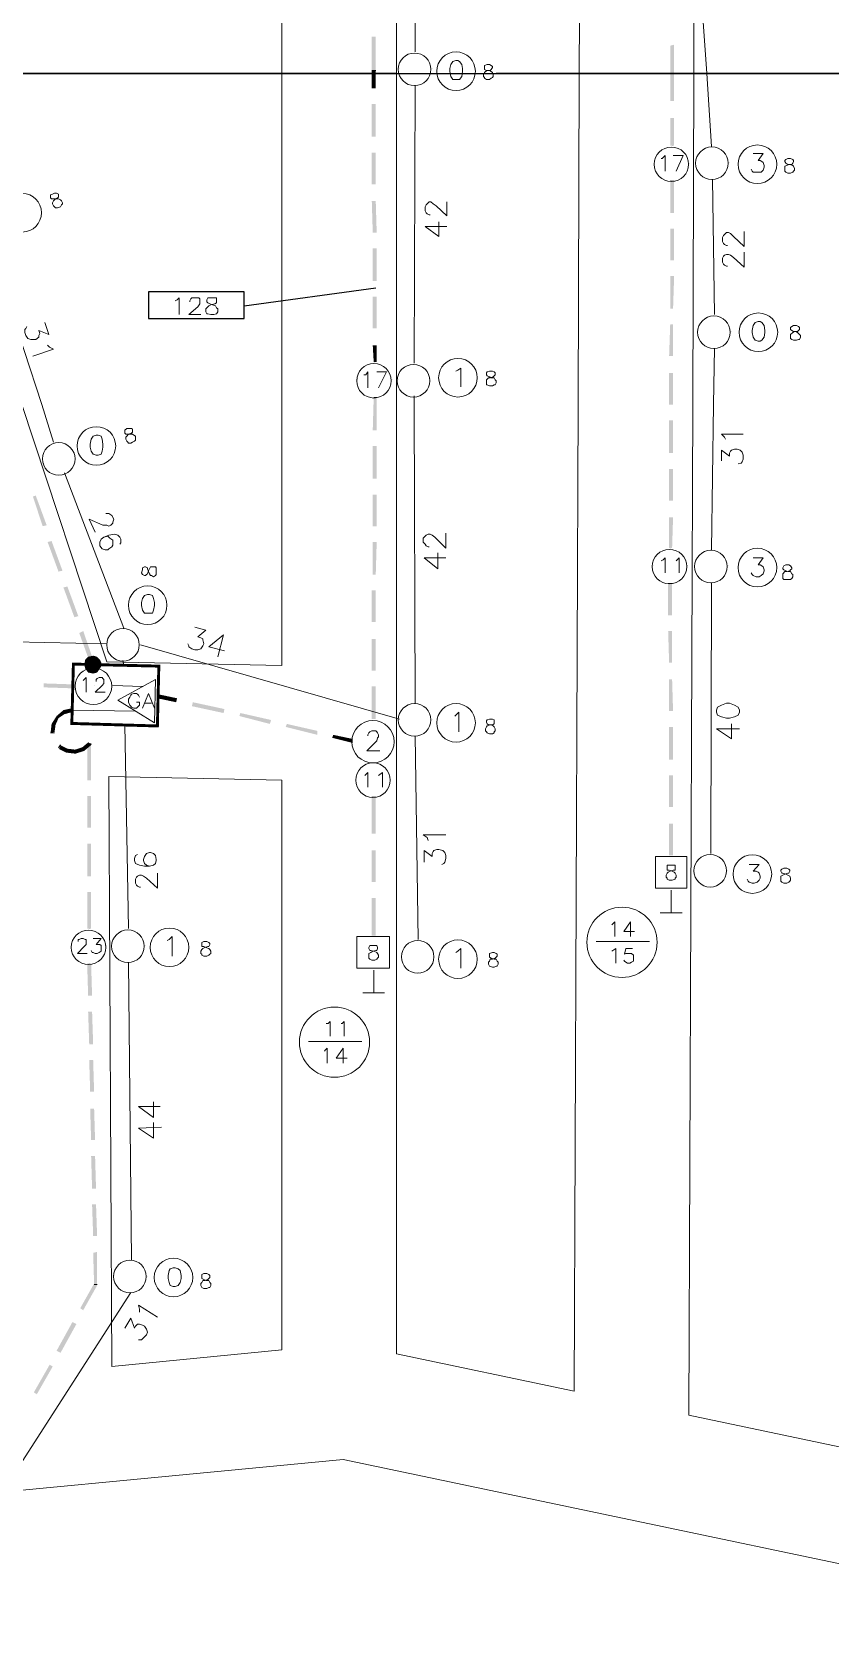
# Model space of a CAD drawing. Header units: millimetres. Extents: x -5 to 817, y 96 to 1062.
# Drawn here: x 338.4 to 405, y 295 to 427.9 of the extents above; entities that cross this region are included whole.
import ezdxf

# ---------------------------------------------------------------- set-up
doc = ezdxf.new("R2010")
doc.units = ezdxf.units.MM
for name, color, linetype, true_color in [('PDF_565', 11, 'Continuous', 0xff7f7f), ('PDF_AERIAL', 8, 'Continuous', 0x808080), ('PDF_BORDER', 13, 'Continuous', 0xb85c5c), ('PDF_FEED', 11, 'Continuous', 0xff7f7f), ('PDF_HCOUNT', 8, 'Continuous', 0x808080), ('PDF_POLENUMBER', 8, 'Continuous', 0x808080), ('PDF_RDBKGRD', 8, 'Continuous', 0x808080), ('PDF_STRAND', 8, 'Continuous', 0x808080), ('PDF_TRUNKEXT', 8, 'Continuous', 0x808080)]:
    doc.layers.add(name, color=color, linetype=linetype, true_color=true_color)
doc.layers.add('PDF_DISTANCE', color=7, linetype='Continuous')

msp = doc.modelspace()

# ---------------------------------------------------------------- linework, layer by layer
at = {"layer": 'PDF_565', "transparency": 33554559}
for points in [[(366.79, 424.71), (367.12, 424.71), (366.79, 427.51)], [(367.12, 424.71), (366.79, 427.51), (367.12, 427.51)]]:
    msp.add_solid(points, dxfattribs=at)
at = {"layer": 'PDF_AERIAL', "lineweight": 9}
for points in [[(370.41, 426.27), (370.5, 443.42)], [(393.5, 442.1), (394.74, 424.46), (395.15, 418.36)], [(370.33, 400.3), (370.41, 423.47)], [(395.23, 415.64), (395.4, 404.34)], [(371.65, 412.67), (371.57, 412.67), (371.4, 412.75), (371.32, 412.83), (371.24, 413), (371.24, 413.33), (371.32, 413.49), (371.4, 413.58), (371.57, 413.74), (371.73, 413.74), (371.9, 413.58), (372.15, 413.41), (373.05, 412.59), (373.05, 413.74)], [(373.05, 411.68), (371.24, 411.68), (372.39, 410.86), (372.39, 412.09)], [(396.47, 410.11), (396.39, 410.11), (396.22, 410.2), (396.14, 410.28), (396.06, 410.44), (396.06, 410.77), (396.14, 410.94), (396.22, 411.02), (396.39, 411.18), (396.55, 411.18), (396.72, 411.1), (396.96, 410.86), (397.87, 410.03), (397.87, 411.27)], [(340.24, 393.71), (339.25, 396.84), (334.8, 410.36)], [(396.47, 408.38), (396.39, 408.38), (396.22, 408.46), (396.14, 408.55), (396.06, 408.71), (396.06, 409.04), (396.14, 409.21), (396.22, 409.29), (396.39, 409.37), (396.55, 409.37), (396.72, 409.29), (396.96, 409.12), (397.87, 408.3), (397.87, 409.54)], [(339.5, 403.68), (339.83, 402.69), (339, 403.02), (339.08, 402.78), (339, 402.61), (339, 402.45), (338.75, 402.28), (338.59, 402.28), (338.34, 402.28), (338.1, 402.36), (337.93, 402.61), (337.85, 402.86), (337.85, 403.11), (337.93, 403.19), (338.01, 403.35)], [(339.74, 401.79), (339.91, 401.62), (340.24, 401.46), (338.51, 400.88)], [(395.4, 401.54), (395.31, 396.84), (395.15, 384.72)], [(370.41, 371.94), (370.33, 396.84), (370.33, 397.58)], [(396.3, 393.95), (396.22, 394.12), (395.97, 394.37), (397.79, 394.37)], [(395.97, 392.14), (395.97, 393.05), (396.63, 392.55), (396.63, 392.8), (396.72, 392.96), (396.8, 393.05), (397.05, 393.13), (397.29, 393.13), (397.54, 393.05), (397.7, 392.88), (397.79, 392.63), (397.79, 392.3), (397.7, 392.06), (397.62, 391.97), (397.37, 391.89)], [(346.09, 378.21), (341.15, 391.15)], [(344.61, 387.77), (344.69, 387.77), (344.86, 387.77), (344.94, 387.69), (345.1, 387.6), (345.27, 387.28), (345.19, 387.03), (345.19, 386.95), (345.02, 386.78), (344.86, 386.7), (344.69, 386.78), (344.36, 386.78), (343.21, 387.28), (343.7, 386.2)], [(345.76, 385.21), (345.85, 385.3), (345.85, 385.63), (345.76, 385.79), (345.6, 385.96), (345.35, 386.04), (344.86, 385.96), (344.44, 385.79), (344.2, 385.63), (344.11, 385.38), (344.11, 385.13), (344.11, 385.05), (344.28, 384.8), (344.53, 384.72), (344.77, 384.72), (344.86, 384.8), (345.1, 384.97), (345.19, 385.13), (345.19, 385.46), (345.19, 385.54), (344.94, 385.71), (344.77, 385.87), (344.44, 385.79)], [(371.57, 384.97), (371.49, 384.97), (371.32, 385.05), (371.24, 385.21), (371.07, 385.38), (371.07, 385.71), (371.24, 385.87), (371.32, 385.96), (371.49, 386.04), (371.65, 386.04), (371.82, 385.96), (372.06, 385.79), (372.97, 384.88), (372.97, 386.12)], [(372.97, 384.06), (371.16, 384.06), (372.31, 383.15), (372.31, 384.47)], [(395.15, 382), (395.07, 359.41)], [(352.03, 378.29), (352.94, 378.04), (352.28, 377.46), (352.52, 377.38), (352.69, 377.3), (352.69, 377.22), (352.77, 376.89), (352.69, 376.72), (352.52, 376.47), (352.28, 376.39), (352.03, 376.39), (351.78, 376.47), (351.53, 376.64), (351.53, 376.72), (351.45, 376.89)], [(353.93, 375.81), (354.42, 377.63), (353.18, 376.64), (354.5, 376.31)], [(321.36, 377.38), (344.69, 376.89)], [(347.49, 376.8), (369.1, 370.62)], [(346.09, 375.07), (346.01, 375.49)], [(346.5, 353.14), (346.18, 370.13)], [(397.46, 369.8), (395.56, 369.8), (396.8, 368.97), (396.8, 370.21)], [(370.41, 369.22), (370.66, 352.24)], [(371.49, 360.48), (371.4, 360.73), (371.07, 360.97), (372.97, 360.97)], [(347.25, 359.33), (347.08, 359.24), (347, 359), (347, 358.83), (347.08, 358.58), (347.41, 358.42), (347.82, 358.34), (348.24, 358.34), (348.57, 358.42), (348.73, 358.58), (348.81, 358.83), (348.81, 358.91), (348.73, 359.24), (348.57, 359.41), (348.32, 359.49), (348.24, 359.49), (347.99, 359.41), (347.82, 359.16), (347.74, 358.91), (347.74, 358.83), (347.82, 358.58), (347.99, 358.42), (348.24, 358.34)], [(371.16, 358.67), (371.16, 359.66), (371.82, 359.16), (371.82, 359.41), (371.9, 359.57), (371.98, 359.66), (372.23, 359.74), (372.39, 359.74), (372.72, 359.66), (372.89, 359.49), (372.97, 359.24), (372.97, 359), (372.89, 358.67), (372.81, 358.58), (372.64, 358.5)], [(347.49, 356.6), (347.41, 356.6), (347.25, 356.69), (347.16, 356.77), (347.08, 356.93), (347.08, 357.26), (347.16, 357.43), (347.25, 357.51), (347.41, 357.59), (347.58, 357.59), (347.74, 357.51), (347.99, 357.35), (348.9, 356.52), (348.9, 357.76)], [(346.75, 325.52), (346.5, 350.34)], [(349.14, 338.3), (347.33, 338.3), (348.57, 337.39), (348.57, 338.71)], [(349.23, 336.57), (347.33, 336.49), (348.57, 335.66), (348.57, 336.98)], [(335.87, 305.98), (346.67, 322.8)], [(346.18, 319.83), (346.67, 320.66), (347, 319.83), (347.08, 320), (347.25, 320.16), (347.41, 320.16), (347.66, 320.08), (347.82, 320), (347.99, 319.75), (348.07, 319.5), (347.99, 319.26), (347.82, 319.09), (347.58, 318.84), (347.49, 318.84), (347.33, 318.84)], [(347.41, 321.15), (347.41, 321.4), (347.33, 321.73), (348.9, 320.74)]]:
    msp.add_lwpolyline(points, dxfattribs=at)
msp.add_lwpolyline([(395.56, 371.2), (395.64, 370.95), (395.97, 370.79), (396.39, 370.7), (396.63, 370.7), (397.05, 370.79), (397.37, 370.95), (397.46, 371.2), (397.46, 371.36), (397.37, 371.61), (397.05, 371.78), (396.63, 371.94), (396.39, 371.94), (395.97, 371.78), (395.64, 371.61), (395.56, 371.36)], close=True, dxfattribs=at)
at = {"layer": 'PDF_BORDER', "lineweight": 25}
for points in [[(627.65, 640.47), (627.65, 424.46), (377.18, 424.46)], [(368.85, 424.46), (140.8, 424.46), (140.8, 505.83)], [(140.8, 205.97), (140.8, 424.46), (416.67, 424.46)]]:
    msp.add_lwpolyline(points, dxfattribs=at)
at = {"layer": 'PDF_DISTANCE', "color": 145, "lineweight": 25, "true_color": 0x4a8395}
msp.add_lwpolyline([(348.15, 404.01), (356.15, 404.01), (356.15, 406.24), (348.15, 406.24)], close=True, dxfattribs=at)
at = {"layer": 'PDF_DISTANCE', "lineweight": 0}
for points in [[(350.38, 405.5), (350.54, 405.58), (350.71, 405.74), (350.71, 404.34)], [(351.62, 405.41), (351.62, 405.5), (351.7, 405.66), (351.78, 405.74), (351.95, 405.74), (352.19, 405.74), (352.36, 405.74), (352.44, 405.66), (352.44, 405.5), (352.44, 405.33), (352.44, 405.25), (352.28, 405), (351.53, 404.34), (352.52, 404.34)]]:
    msp.add_lwpolyline(points, dxfattribs=at)
msp.add_lwpolyline([(353.35, 405.74), (353.1, 405.74), (353.02, 405.58), (353.02, 405.41), (353.1, 405.33), (353.27, 405.25), (353.51, 405.17), (353.76, 405.08), (353.84, 404.92), (353.93, 404.84), (353.93, 404.59), (353.84, 404.42), (353.6, 404.34), (353.35, 404.34), (353.1, 404.42), (353.02, 404.42), (352.94, 404.59), (352.94, 404.84), (353.02, 404.92), (353.18, 405.08), (353.35, 405.17), (353.68, 405.25), (353.84, 405.33), (353.84, 405.41), (353.84, 405.58), (353.84, 405.74), (353.6, 405.74)], close=True, dxfattribs=at)
at = {"layer": 'PDF_DISTANCE', "color": 145, "lineweight": 25, "true_color": 0x4a8395}
msp.add_lwpolyline([(356.15, 405.08), (367.12, 406.57)], dxfattribs=at)
at = {"layer": 'PDF_FEED', "lineweight": 0}
for points in [[(366.79, 424.71), (367.12, 424.71)], [(391.69, 415.47), (392.02, 415.47)], [(366.95, 397.42), (367.2, 397.42)], [(391.52, 381.92), (391.85, 381.92)], [(343.54, 375.57), (343.21, 375.49)], [(341.81, 373.51), (341.81, 373.18)], [(340.32, 369.47), (339.99, 369.47)], [(340.65, 368.23), (340.82, 368.48)], [(343.04, 368.56), (343.37, 368.56)], [(343.37, 368.48), (343.12, 368.64)], [(365.14, 368.97), (365.14, 368.64)], [(366.79, 364.11), (367.12, 364.11)], [(343.87, 323.46), (343.62, 323.46)]]:
    msp.add_lwpolyline(points, dxfattribs=at)
msp.add_lwpolyline([(392.02, 424.46), (391.69, 424.46)], close=True, dxfattribs=at)
at = {"layer": 'PDF_FEED', "color": 7, "lineweight": 9}
for points in [[(390.94, 417.37), (391.03, 417.37), (391.27, 417.62), (391.27, 416.3)], [(392.18, 416.3), (392.76, 417.62), (391.93, 417.62)], [(366.13, 399.31), (366.29, 399.31), (366.46, 399.56), (366.46, 398.24)], [(367.36, 398.24), (368.02, 399.56), (367.2, 399.56)], [(390.94, 383.81), (391.11, 383.89), (391.27, 384.06), (391.27, 382.82)], [(392.18, 383.81), (392.26, 383.89), (392.43, 384.06), (392.43, 382.82)], [(366.21, 365.92), (366.29, 366), (366.46, 366.17), (366.46, 364.93)], [(367.36, 365.92), (367.45, 366), (367.69, 366.17), (367.69, 364.93)], [(386.82, 353.47), (386.9, 353.55), (387.07, 353.72), (387.07, 352.48)], [(388.39, 352.48), (388.39, 353.72), (387.81, 352.89), (388.72, 352.89)], [(342.3, 352.07), (342.3, 352.24), (342.38, 352.24), (342.55, 352.32), (342.71, 352.32), (342.88, 352.24), (342.96, 352.24), (342.96, 352.07), (342.96, 351.99), (342.96, 351.82), (342.79, 351.66), (342.22, 351.08), (343.04, 351.08)], [(343.54, 352.32), (344.2, 352.32), (343.78, 351.82), (344.03, 351.82), (344.11, 351.82), (344.2, 351.74), (344.2, 351.58), (344.2, 351.41), (344.2, 351.25), (344.03, 351.16), (343.87, 351.08), (343.7, 351.08), (343.54, 351.16), (343.45, 351.16), (343.37, 351.33)], [(386.82, 351.25), (386.9, 351.33), (387.15, 351.49), (387.15, 350.26)], [(388.55, 351.49), (387.98, 351.49), (387.89, 351), (387.98, 351.08), (388.14, 351.08), (388.31, 351.08), (388.47, 351.08), (388.64, 350.92), (388.64, 350.75), (388.64, 350.67), (388.64, 350.42), (388.47, 350.34), (388.31, 350.26), (388.14, 350.26), (387.98, 350.34), (387.89, 350.42), (387.81, 350.5)], [(362.99, 345.23), (363.16, 345.23), (363.32, 345.39), (363.32, 344.16)], [(364.23, 345.23), (364.31, 345.23), (364.48, 345.39), (364.48, 344.16)], [(362.83, 342.92), (362.91, 343), (363.08, 343.17), (363.08, 341.93)], [(364.4, 341.93), (364.4, 343.17), (363.82, 342.34), (364.73, 342.34)]]:
    msp.add_lwpolyline(points, dxfattribs=at)
at = {"layer": 'PDF_FEED', "lineweight": 20}
for points in [[(391.85, 418.44), (391.85, 418.44)], [(390.37, 416.96), (390.37, 416.96)], [(393.34, 416.96), (393.34, 416.96)], [(391.85, 415.47), (391.85, 415.47)], [(367.03, 400.38), (367.03, 400.38)], [(365.63, 398.9), (365.63, 398.9)], [(368.52, 398.9), (368.52, 398.9)], [(367.03, 397.42), (367.03, 397.42)], [(391.69, 384.88), (391.69, 384.88)], [(390.28, 383.4), (390.28, 383.4)], [(393.17, 383.4), (393.17, 383.4)], [(391.69, 381.92), (391.69, 381.92)], [(366.46, 369.22), (366.46, 369.3), (366.54, 369.47), (366.62, 369.55), (366.79, 369.63), (367.12, 369.63), (367.2, 369.55), (367.28, 369.47), (367.36, 369.3), (367.36, 369.14), (367.28, 369.05), (367.2, 368.81), (366.37, 367.98), (367.45, 367.98)], [(366.95, 366.99), (366.95, 366.99)], [(365.47, 365.59), (365.47, 365.59)], [(368.35, 365.59), (368.35, 365.59)], [(366.95, 364.11), (366.95, 364.11)], [(391.77, 359.16), (391.77, 359.16)], [(390.45, 357.84), (390.45, 357.84)], [(393.09, 357.84), (393.09, 357.84)], [(391.77, 356.52), (391.77, 356.52)], [(391.77, 356.36), (391.77, 354.46)], [(390.86, 354.46), (392.68, 354.46)], [(343.21, 353.14), (343.21, 353.14)], [(366.95, 352.48), (366.95, 352.48)], [(341.72, 351.66), (341.72, 351.66)], [(344.69, 351.74), (344.69, 351.74)], [(365.55, 351.16), (365.55, 351.16)], [(368.27, 351.16), (368.27, 351.16)], [(385.5, 352.07), (389.95, 352.07)], [(343.21, 350.26), (343.21, 350.26)], [(366.95, 349.84), (366.95, 349.84)], [(366.95, 349.68), (366.95, 347.78)], [(366.04, 347.78), (367.86, 347.78)], [(361.51, 343.74), (365.96, 343.74)]]:
    msp.add_lwpolyline(points, dxfattribs=at)
at = {"layer": 'PDF_FEED', "color": 7, "lineweight": 0}
for points in [[(347.41, 372.43), (347.33, 372.6), (347.25, 372.68), (347.16, 372.76), (346.92, 372.76), (346.75, 372.68), (346.67, 372.6), (346.59, 372.43), (346.5, 372.27), (346.5, 372.02), (346.59, 371.78), (346.67, 371.69), (346.75, 371.61), (346.92, 371.53), (347.16, 371.53), (347.25, 371.61), (347.33, 371.69), (347.41, 371.78), (347.41, 372.02), (347.16, 372.02)], [(347.66, 371.53), (348.15, 372.76), (348.65, 371.53)], [(347.82, 371.94), (348.4, 371.94)]]:
    msp.add_lwpolyline(points, dxfattribs=at)
at = {"layer": 'PDF_FEED', "lineweight": 0, "const_width": 0.332}
msp.add_lwpolyline([(340.77, 368.27), (341.35, 367.98), (342.05, 367.9), (342.71, 368.11), (343.25, 368.56)], dxfattribs=at)
at = {"layer": 'PDF_FEED', "lineweight": 20}
for points in [[(390.45, 356.52), (393.09, 356.52), (393.09, 359.16), (390.45, 359.16)], [(365.55, 349.84), (368.27, 349.84), (368.27, 352.48), (365.55, 352.48)]]:
    msp.add_lwpolyline(points, close=True, dxfattribs=at)
at = {"layer": 'PDF_FEED', "color": 7, "lineweight": 9}
for points in [[(391.6, 358.42), (391.44, 358.42), (391.44, 358.25), (391.44, 358.17), (391.44, 358.01), (391.6, 358.01), (391.85, 357.92), (392.02, 357.84), (392.1, 357.76), (392.18, 357.59), (392.18, 357.43), (392.1, 357.35), (392.1, 357.26), (391.85, 357.18), (391.6, 357.18), (391.44, 357.26), (391.44, 357.35), (391.36, 357.43), (391.36, 357.59), (391.44, 357.76), (391.52, 357.84), (391.69, 357.92), (391.93, 358.01), (392.1, 358.01), (392.1, 358.17), (392.1, 358.25), (392.1, 358.42), (391.85, 358.42)], [(366.79, 351.74), (366.62, 351.74), (366.54, 351.58), (366.54, 351.49), (366.62, 351.33), (366.7, 351.33), (366.95, 351.25), (367.2, 351.16), (367.28, 351.08), (367.36, 350.92), (367.36, 350.75), (367.28, 350.67), (367.2, 350.59), (367.03, 350.5), (366.79, 350.5), (366.62, 350.59), (366.54, 350.67), (366.54, 350.75), (366.54, 350.92), (366.54, 351.08), (366.7, 351.16), (366.87, 351.25), (367.12, 351.33), (367.2, 351.33), (367.28, 351.49), (367.28, 351.58), (367.2, 351.74), (367.03, 351.74)]]:
    msp.add_lwpolyline(points, close=True, dxfattribs=at)
at = {"layer": 'PDF_FEED', "lineweight": 20}
for centre, radius in [((391.79, 416.88), 1.44), ((366.97, 398.83), 1.44), ((391.63, 383.33), 1.44), ((366.89, 368.73), 1.77), ((366.89, 365.52), 1.44), ((387.67, 352), 2.93), ((343.15, 351.58), 1.44), ((363.68, 343.67), 2.93)]:
    msp.add_circle(centre, radius, dxfattribs=at)
at = {"layer": 'PDF_FEED', "transparency": 33554559}
for points in [[(392.02, 426.85), (391.69, 426.77), (392.02, 424.46)], [(391.69, 426.77), (392.02, 424.46), (391.69, 424.46)], [(366.79, 423.22), (367.12, 423.22), (366.79, 424.71)], [(367.12, 423.22), (366.79, 424.71), (367.12, 424.71)], [(391.69, 422.15), (392.02, 422.15), (391.69, 424.46)], [(392.02, 422.15), (391.69, 424.46), (392.02, 424.46)], [(366.79, 419.18), (367.12, 419.18), (366.79, 421.9)], [(367.12, 419.18), (366.79, 421.9), (367.12, 421.9)], [(391.69, 418.44), (392.02, 418.44), (391.69, 420.75)], [(392.02, 418.44), (391.69, 420.75), (392.02, 420.75)], [(366.79, 415.22), (367.12, 415.22), (366.79, 417.86)], [(367.12, 415.22), (366.79, 417.86), (367.12, 417.86)], [(391.69, 412.83), (392.02, 412.83), (391.69, 415.47)], [(392.02, 412.83), (391.69, 415.47), (392.02, 415.47)], [(366.87, 411.18), (367.2, 411.18), (366.79, 413.82)], [(367.2, 411.18), (366.79, 413.82), (367.12, 413.82)], [(391.69, 408.88), (392.02, 408.88), (391.69, 411.51)], [(392.02, 408.88), (391.69, 411.51), (392.02, 411.51)], [(366.87, 407.15), (367.2, 407.15), (366.87, 409.87)], [(367.2, 407.15), (366.87, 409.87), (367.2, 409.87)], [(391.69, 404.84), (391.93, 404.84), (391.69, 407.56)], [(391.93, 404.84), (391.69, 407.56), (392.02, 407.56)], [(366.87, 403.19), (367.2, 403.19), (366.87, 405.83)], [(367.2, 403.19), (366.87, 405.83), (367.2, 405.83)], [(391.6, 400.88), (391.93, 400.88), (391.69, 403.52)], [(391.93, 400.88), (391.69, 403.52), (391.93, 403.52)], [(366.95, 400.38), (367.2, 400.38), (366.87, 401.79)], [(367.2, 400.38), (366.87, 401.79), (367.2, 401.79)], [(391.6, 396.84), (391.93, 396.84), (391.6, 399.48)], [(391.93, 396.84), (391.6, 399.48), (391.93, 399.48)], [(366.87, 394.7), (367.2, 394.7), (366.95, 397.42)], [(367.2, 394.7), (366.95, 397.42), (367.2, 397.42)], [(391.6, 392.8), (391.93, 392.8), (391.6, 395.52)], [(391.93, 392.8), (391.6, 395.52), (391.93, 395.52)], [(366.87, 390.66), (367.2, 390.66), (366.87, 393.38)], [(367.2, 390.66), (366.87, 393.38), (367.2, 393.38)], [(391.6, 388.84), (391.93, 388.84), (391.6, 391.48)], [(391.93, 388.84), (391.6, 391.48), (391.93, 391.48)], [(338.75, 389.25), (338.51, 389.17), (339.66, 386.78)], [(338.51, 389.17), (339.66, 386.78), (339.33, 386.7)], [(366.87, 386.7), (367.2, 386.7), (366.87, 389.34)], [(367.2, 386.7), (366.87, 389.34), (367.2, 389.34)], [(391.6, 384.88), (391.85, 384.88), (391.6, 387.44)], [(391.85, 384.88), (391.6, 387.44), (391.93, 387.44)], [(340.07, 385.46), (339.74, 385.38), (340.98, 382.99)], [(339.74, 385.38), (340.98, 382.99), (340.65, 382.91)], [(366.87, 382.66), (367.12, 382.66), (366.87, 385.38)], [(367.12, 382.66), (366.87, 385.38), (367.2, 385.38)], [(341.39, 381.67), (341.06, 381.59), (342.3, 379.2)], [(341.06, 381.59), (342.3, 379.2), (341.97, 379.11)], [(391.52, 379.28), (391.85, 379.28), (391.52, 381.92)], [(391.85, 379.28), (391.52, 381.92), (391.85, 381.92)], [(366.79, 378.7), (367.12, 378.7), (366.79, 381.34)], [(367.12, 378.7), (366.79, 381.34), (367.12, 381.34)], [(342.71, 377.96), (342.38, 377.79), (343.54, 375.57)], [(342.38, 377.79), (343.54, 375.57), (343.21, 375.49)], [(391.6, 375.32), (391.85, 375.32), (391.52, 377.96)], [(391.85, 375.32), (391.52, 377.96), (391.85, 377.96)], [(366.79, 374.66), (367.12, 374.66), (366.79, 377.3)], [(367.12, 374.66), (366.79, 377.3), (367.12, 377.3)], [(343.54, 375.16), (342.88, 375.57), (342.79, 375.16)], [(342.79, 375.16), (342.88, 374.83), (343.54, 375.16)], [(343.12, 375.81), (343.54, 375.16), (342.88, 375.57)], [(342.88, 374.83), (343.54, 375.16), (343.12, 374.5)], [(343.54, 375.9), (343.12, 375.81), (343.54, 375.16)], [(343.54, 375.16), (343.12, 374.5), (343.54, 374.41)], [(343.54, 375.16), (343.87, 375.81), (343.54, 375.9)], [(344.11, 375.57), (343.54, 375.16), (343.87, 375.81)], [(344.28, 375.16), (344.11, 375.57), (343.54, 375.16)], [(343.54, 374.41), (343.87, 374.5), (343.54, 375.16)], [(343.87, 374.5), (343.54, 375.16), (344.11, 374.83)], [(343.54, 375.16), (344.11, 374.83), (344.28, 375.16)], [(339.41, 373.59), (339.41, 373.26), (341.81, 373.51)], [(391.6, 371.28), (391.93, 371.28), (391.6, 373.92)], [(391.93, 371.28), (391.6, 373.92), (391.85, 373.92)], [(339.41, 373.26), (341.81, 373.51), (341.81, 373.18)], [(348.98, 372.68), (348.9, 372.35), (350.54, 372.35)], [(348.9, 372.35), (350.54, 372.35), (350.46, 372.02)], [(366.79, 370.62), (367.12, 370.62), (366.79, 373.34)], [(367.12, 370.62), (366.79, 373.34), (367.12, 373.34)], [(341.06, 371.36), (341.15, 371.03), (340.49, 370.87)], [(341.15, 371.03), (340.49, 370.87), (340.65, 370.7)], [(341.81, 371.53), (341.81, 371.2), (341.06, 371.36)], [(341.81, 371.2), (341.06, 371.36), (341.15, 371.03)], [(351.86, 372.02), (351.78, 371.69), (354.5, 371.45)], [(351.78, 371.69), (354.5, 371.45), (354.42, 371.12)], [(355.82, 371.12), (355.74, 370.87), (358.38, 370.54)], [(340.07, 370.21), (340.4, 370.13), (339.99, 369.47)], [(340.4, 370.13), (339.99, 369.47), (340.32, 369.55)], [(340.49, 370.87), (340.65, 370.7), (340.07, 370.21)], [(340.65, 370.7), (340.07, 370.21), (340.4, 370.13)], [(355.74, 370.87), (358.38, 370.54), (358.29, 370.21)], [(359.7, 370.21), (359.61, 369.96), (362.25, 369.63)], [(359.61, 369.96), (362.25, 369.63), (362.25, 369.3)], [(391.6, 367.24), (391.93, 367.24), (391.6, 369.96)], [(391.93, 367.24), (391.6, 369.96), (391.93, 369.96)], [(343.04, 365.51), (343.37, 365.51), (343.04, 368.56)], [(343.37, 365.51), (343.04, 368.56), (343.37, 368.56)], [(363.57, 369.3), (363.49, 369.05), (365.14, 368.97)], [(363.49, 369.05), (365.14, 368.97), (365.14, 368.64)], [(391.6, 363.28), (391.93, 363.28), (391.6, 365.92)], [(391.93, 363.28), (391.6, 365.92), (391.93, 365.92)], [(343.04, 361.55), (343.37, 361.55), (343.04, 364.19)], [(343.37, 361.55), (343.04, 364.19), (343.37, 364.19)], [(366.79, 361.06), (367.12, 361.06), (366.79, 364.11)], [(367.12, 361.06), (366.79, 364.11), (367.12, 364.11)], [(391.6, 359.24), (391.93, 359.24), (391.6, 361.88)], [(391.93, 359.24), (391.6, 361.88), (391.93, 361.88)], [(343.04, 357.51), (343.37, 357.51), (343.04, 360.23)], [(343.37, 357.51), (343.04, 360.23), (343.37, 360.23)], [(366.79, 357.02), (367.12, 357.02), (366.79, 359.66)], [(367.12, 357.02), (366.79, 359.66), (367.12, 359.66)], [(343.04, 353.14), (343.37, 353.14), (343.04, 356.19)], [(343.37, 353.14), (343.04, 356.19), (343.37, 356.19)], [(366.79, 352.56), (367.12, 352.56), (366.79, 355.7)], [(367.12, 352.56), (366.79, 355.7), (367.12, 355.7)], [(343.37, 350.26), (343.04, 350.26), (343.45, 347.54)], [(343.04, 350.26), (343.45, 347.54), (343.12, 347.54)], [(343.45, 346.22), (343.12, 346.22), (343.54, 343.5)], [(343.12, 346.22), (343.54, 343.5), (343.21, 343.5)], [(343.54, 342.18), (343.21, 342.18), (343.62, 339.54)], [(343.21, 342.18), (343.62, 339.54), (343.29, 339.54)], [(343.62, 338.14), (343.29, 338.14), (343.7, 335.5)], [(343.29, 338.14), (343.7, 335.5), (343.37, 335.5)], [(343.7, 334.18), (343.37, 334.18), (343.78, 331.46)], [(343.37, 334.18), (343.78, 331.46), (343.45, 331.46)], [(343.78, 330.14), (343.45, 330.14), (343.87, 327.5)], [(343.45, 330.14), (343.87, 327.5), (343.54, 327.5)], [(343.87, 326.18), (343.54, 326.1), (343.87, 323.46)], [(343.54, 326.1), (343.87, 323.46), (343.62, 323.46)], [(343.62, 323.54), (342.71, 321.32), (342.46, 321.48)], [(343.87, 323.38), (343.62, 323.54), (342.71, 321.32)], [(341.81, 320.33), (340.82, 317.77), (340.49, 317.94)], [(342.14, 320.16), (341.81, 320.33), (340.82, 317.77)], [(339.91, 316.78), (338.84, 314.31), (338.59, 314.47)], [(340.16, 316.62), (339.91, 316.78), (338.84, 314.31)]]:
    msp.add_solid(points, dxfattribs=at)
at = {"layer": 'PDF_HCOUNT', "lineweight": 9}
for points in [[(373.79, 425.53), (373.55, 425.45), (373.38, 425.2), (373.3, 424.87), (373.3, 424.62), (373.38, 424.21), (373.55, 423.96), (373.79, 423.96), (373.96, 423.96), (374.12, 423.96), (374.29, 424.21), (374.37, 424.62), (374.37, 424.87), (374.29, 425.2), (374.12, 425.45), (373.96, 425.53)], [(399.02, 403.76), (398.78, 403.68), (398.61, 403.43), (398.53, 403.02), (398.53, 402.86), (398.61, 402.45), (398.78, 402.2), (399.02, 402.12), (399.19, 402.12), (399.35, 402.2), (399.52, 402.45), (399.6, 402.86), (399.6, 403.02), (399.52, 403.43), (399.35, 403.68), (399.19, 403.76)], [(343.78, 394.28), (343.54, 394.2), (343.37, 393.95), (343.29, 393.54), (343.29, 393.29), (343.37, 392.96), (343.54, 392.72), (343.78, 392.63), (343.95, 392.63), (344.2, 392.72), (344.28, 392.96), (344.36, 393.29), (344.36, 393.54), (344.28, 393.95), (344.2, 394.2), (343.95, 394.28)], [(348.07, 381.01), (347.82, 380.93), (347.66, 380.68), (347.58, 380.35), (347.58, 380.1), (347.66, 379.69), (347.82, 379.44), (348.07, 379.44), (348.24, 379.44), (348.48, 379.44), (348.57, 379.69), (348.65, 380.1), (348.65, 380.35), (348.57, 380.68), (348.48, 380.93), (348.24, 381.01)], [(350.22, 324.86), (349.97, 324.78), (349.89, 324.62), (349.8, 324.2), (349.8, 323.96), (349.89, 323.63), (349.97, 323.38), (350.22, 323.3), (350.38, 323.3), (350.63, 323.38), (350.79, 323.63), (350.87, 323.96), (350.87, 324.2), (350.79, 324.62), (350.63, 324.78), (350.38, 324.86)]]:
    msp.add_lwpolyline(points, close=True, dxfattribs=at)
for points in [[(398.61, 417.78), (399.44, 417.78), (399.02, 417.2), (399.19, 417.2), (399.35, 417.12), (399.44, 417.04), (399.52, 416.79), (399.52, 416.63), (399.44, 416.38), (399.27, 416.21), (399.11, 416.21), (398.86, 416.21), (398.61, 416.21), (398.53, 416.3), (398.45, 416.46)], [(373.79, 399.64), (373.96, 399.72), (374.21, 399.89), (374.21, 398.32)], [(398.61, 384.06), (399.44, 384.06), (399.02, 383.48), (399.19, 383.48), (399.35, 383.4), (399.44, 383.32), (399.52, 383.07), (399.52, 382.99), (399.44, 382.74), (399.27, 382.58), (399.11, 382.49), (398.86, 382.49), (398.61, 382.58), (398.53, 382.66), (398.45, 382.82)], [(373.71, 370.87), (373.79, 370.95), (374.04, 371.2), (374.04, 369.55)], [(398.28, 358.5), (399.11, 358.5), (398.61, 357.92), (398.86, 357.92), (399.02, 357.84), (399.11, 357.76), (399.19, 357.51), (399.19, 357.35), (399.11, 357.18), (398.94, 357.02), (398.69, 356.93), (398.53, 356.93), (398.28, 357.02), (398.2, 357.1), (398.12, 357.26)], [(349.72, 352.15), (349.89, 352.24), (350.13, 352.48), (350.13, 350.83)], [(373.79, 351.16), (373.96, 351.25), (374.21, 351.49), (374.21, 349.84)]]:
    msp.add_lwpolyline(points, dxfattribs=at)
for centre in [(373.82, 424.64), (398.97, 416.88), (337.62, 412.84), (399.05, 402.87), (373.98, 399.08), (343.81, 393.39), (398.97, 383.25), (348.09, 380.11), (373.82, 370.3), (398.55, 357.69), (349.91, 351.58), (373.98, 350.59), (350.24, 324.05)]:
    msp.add_circle(centre, 1.61, dxfattribs=at)
at = {"layer": 'PDF_POLENUMBER', "lineweight": 9}
for points in [[(376.43, 425.2), (376.19, 425.12), (376.19, 425.04), (376.19, 424.95), (376.19, 424.79), (376.35, 424.71), (376.6, 424.71), (376.76, 424.62), (376.85, 424.54), (376.93, 424.38), (376.93, 424.21), (376.85, 424.13), (376.76, 424.05), (376.6, 423.96), (376.35, 423.96), (376.19, 424.05), (376.19, 424.13), (376.1, 424.21), (376.1, 424.38), (376.19, 424.54), (376.27, 424.62), (376.43, 424.71), (376.68, 424.71), (376.76, 424.79), (376.85, 424.95), (376.85, 425.04), (376.76, 425.12), (376.6, 425.2)], [(401.5, 417.37), (401.33, 417.29), (401.25, 417.2), (401.25, 417.12), (401.33, 416.96), (401.5, 416.87), (401.66, 416.87), (401.91, 416.79), (401.99, 416.71), (402.07, 416.54), (402.07, 416.38), (401.99, 416.3), (401.91, 416.21), (401.74, 416.13), (401.5, 416.13), (401.33, 416.21), (401.25, 416.3), (401.25, 416.38), (401.25, 416.54), (401.25, 416.71), (401.41, 416.79), (401.58, 416.87), (401.83, 416.87), (401.91, 416.96), (401.99, 417.12), (401.99, 417.2), (401.91, 417.29), (401.74, 417.37)], [(340.16, 414.4), (339.99, 414.32), (339.99, 414.15), (339.99, 414.07), (340.07, 413.99), (340.24, 413.99), (340.49, 413.99), (340.65, 413.99), (340.82, 413.91), (340.9, 413.82), (340.98, 413.66), (340.98, 413.58), (340.9, 413.49), (340.82, 413.33), (340.57, 413.25), (340.4, 413.25), (340.32, 413.33), (340.24, 413.41), (340.16, 413.58), (340.16, 413.66), (340.24, 413.82), (340.4, 413.99), (340.57, 414.07), (340.65, 414.15), (340.65, 414.32), (340.65, 414.4), (340.49, 414.48), (340.32, 414.48)], [(401.99, 403.43), (401.83, 403.35), (401.74, 403.27), (401.74, 403.11), (401.83, 403.02), (401.99, 402.94), (402.16, 402.94), (402.32, 402.86), (402.49, 402.69), (402.57, 402.61), (402.57, 402.45), (402.49, 402.28), (402.4, 402.28), (402.24, 402.2), (401.99, 402.2), (401.83, 402.28), (401.74, 402.36), (401.74, 402.45), (401.74, 402.61), (401.74, 402.69), (401.91, 402.86), (402.07, 402.94), (402.32, 402.94), (402.4, 403.02), (402.49, 403.11), (402.49, 403.27), (402.4, 403.35), (402.24, 403.43)], [(376.6, 399.64), (376.43, 399.56), (376.35, 399.48), (376.35, 399.31), (376.43, 399.23), (376.6, 399.15), (376.76, 399.07), (377.01, 399.07), (377.09, 398.9), (377.18, 398.82), (377.18, 398.65), (377.09, 398.49), (377.01, 398.49), (376.85, 398.41), (376.6, 398.41), (376.43, 398.49), (376.35, 398.49), (376.35, 398.65), (376.35, 398.82), (376.35, 398.9), (376.52, 399.07), (376.68, 399.07), (376.93, 399.15), (377.01, 399.23), (377.09, 399.31), (377.09, 399.48), (377.01, 399.56), (376.85, 399.64)], [(346.34, 394.86), (346.18, 394.7), (346.18, 394.61), (346.18, 394.45), (346.26, 394.37), (346.42, 394.37), (346.67, 394.37), (346.83, 394.37), (346.92, 394.28), (347.08, 394.2), (347.08, 394.04), (347.08, 393.87), (347, 393.79), (346.83, 393.71), (346.67, 393.62), (346.5, 393.62), (346.42, 393.71), (346.34, 393.79), (346.26, 393.95), (346.26, 394.12), (346.34, 394.2), (346.5, 394.37), (346.75, 394.45), (346.83, 394.53), (346.83, 394.7), (346.83, 394.78), (346.75, 394.86), (346.5, 394.86)], [(347.58, 382.82), (347.66, 382.66), (347.82, 382.58), (347.91, 382.58), (347.99, 382.66), (348.07, 382.74), (348.15, 382.99), (348.24, 383.15), (348.32, 383.32), (348.48, 383.32), (348.65, 383.32), (348.73, 383.32), (348.81, 383.24), (348.81, 383.07), (348.81, 382.82), (348.81, 382.66), (348.73, 382.58), (348.57, 382.49), (348.4, 382.58), (348.32, 382.58), (348.24, 382.74), (348.15, 382.91), (348.07, 383.15), (348.07, 383.24), (347.91, 383.32), (347.82, 383.32), (347.66, 383.24), (347.66, 383.07)], [(401.33, 383.48), (401.17, 383.4), (401.09, 383.24), (401.09, 383.15), (401.17, 383.07), (401.33, 382.99), (401.5, 382.91), (401.74, 382.91), (401.83, 382.74), (401.91, 382.66), (401.91, 382.49), (401.83, 382.33), (401.74, 382.25), (401.58, 382.25), (401.33, 382.25), (401.17, 382.25), (401.09, 382.33), (401.09, 382.49), (401.09, 382.66), (401.09, 382.74), (401.25, 382.91), (401.41, 382.91), (401.66, 382.99), (401.74, 383.07), (401.83, 383.15), (401.83, 383.24), (401.74, 383.4), (401.58, 383.48)], [(376.6, 370.62), (376.43, 370.54), (376.35, 370.46), (376.35, 370.37), (376.43, 370.21), (376.52, 370.13), (376.76, 370.13), (376.93, 370.04), (377.01, 369.96), (377.09, 369.8), (377.09, 369.63), (377.01, 369.55), (377.01, 369.47), (376.85, 369.38), (376.6, 369.38), (376.43, 369.47), (376.35, 369.55), (376.27, 369.63), (376.27, 369.8), (376.35, 369.96), (376.43, 370.04), (376.68, 370.13), (376.85, 370.13), (377.01, 370.21), (377.01, 370.37), (377.01, 370.46), (377.01, 370.54), (376.85, 370.62)], [(401.17, 358.17), (401, 358.09), (400.92, 358.01), (400.92, 357.92), (401, 357.76), (401.09, 357.76), (401.33, 357.68), (401.5, 357.59), (401.66, 357.51), (401.74, 357.35), (401.74, 357.18), (401.66, 357.1), (401.58, 357.02), (401.41, 356.93), (401.17, 356.93), (401, 357.02), (400.92, 357.1), (400.92, 357.18), (400.92, 357.35), (400.92, 357.51), (401.09, 357.59), (401.25, 357.68), (401.5, 357.76), (401.58, 357.76), (401.66, 357.92), (401.66, 358.01), (401.58, 358.09), (401.41, 358.17)], [(352.77, 352.07), (352.61, 351.99), (352.61, 351.91), (352.61, 351.82), (352.61, 351.66), (352.77, 351.66), (352.94, 351.58), (353.18, 351.49), (353.27, 351.41), (353.35, 351.25), (353.35, 351.08), (353.27, 351), (353.18, 350.92), (353.02, 350.83), (352.77, 350.83), (352.61, 350.92), (352.61, 351), (352.52, 351.08), (352.52, 351.25), (352.61, 351.41), (352.69, 351.49), (352.85, 351.58), (353.1, 351.66), (353.18, 351.66), (353.27, 351.82), (353.27, 351.91), (353.18, 351.99), (353.02, 352.07)], [(376.85, 351.16), (376.6, 351.08), (376.6, 351), (376.6, 350.83), (376.6, 350.75), (376.76, 350.67), (377.01, 350.59), (377.18, 350.59), (377.26, 350.42), (377.34, 350.34), (377.34, 350.17), (377.26, 350.01), (377.18, 350.01), (377.01, 349.93), (376.85, 349.93), (376.6, 350.01), (376.52, 350.17), (376.52, 350.34), (376.6, 350.42), (376.68, 350.59), (376.85, 350.59), (377.09, 350.67), (377.18, 350.75), (377.26, 350.83), (377.26, 351), (377.18, 351.08), (377.01, 351.16)], [(352.77, 324.37), (352.61, 324.29), (352.61, 324.2), (352.61, 324.04), (352.61, 323.96), (352.77, 323.87), (352.94, 323.79), (353.18, 323.79), (353.27, 323.63), (353.35, 323.54), (353.35, 323.38), (353.27, 323.21), (353.18, 323.21), (353.02, 323.13), (352.77, 323.13), (352.61, 323.21), (352.52, 323.38), (352.52, 323.54), (352.61, 323.63), (352.69, 323.79), (352.85, 323.79), (353.1, 323.87), (353.18, 323.96), (353.27, 324.04), (353.27, 324.2), (353.18, 324.29), (353.02, 324.37)]]:
    msp.add_lwpolyline(points, close=True, dxfattribs=at)
at = {"layer": 'PDF_RDBKGRD', "lineweight": 0}
for points in [[(322.92, 420.34), (332.32, 412.92), (337.6, 396.84), (344.69, 375.4), (359.28, 375.07), (359.28, 396.84), (359.28, 424.46), (359.28, 438.97), (343.45, 438.89), (330.84, 435.42), (242.79, 439.38)], [(365.8, 292.96), (325.4, 288.83), (321.61, 294.11), (321.28, 304.75), (364.4, 308.87), (432.74, 294.52), (433.57, 198.97)]]:
    msp.add_lwpolyline(points, dxfattribs=at)
for points in [[(368.85, 396.84), (368.85, 317.69), (383.69, 314.56), (384.02, 396.84), (384.1, 424.46), (384.18, 439.13), (368.85, 439.05), (368.85, 424.46)], [(393.58, 396.84), (393.25, 312.58), (406.86, 309.69), (407.19, 396.84), (407.27, 424.46), (407.35, 439.3), (393.66, 439.22), (393.66, 424.46)], [(344.86, 365.84), (359.28, 365.51), (359.28, 318.02), (345.1, 316.62)]]:
    msp.add_lwpolyline(points, close=True, dxfattribs=at)
at = {"layer": 'PDF_STRAND', "lineweight": 9}
for points in [[(370.41, 426.27), (370.41, 426.27)], [(370.41, 426.27), (370.41, 426.27)], [(369.1, 424.87), (369.1, 424.87)], [(369.1, 424.87), (369.1, 424.87)], [(371.82, 424.87), (371.82, 424.87)], [(371.82, 424.87), (371.82, 424.87)], [(371.82, 424.87), (371.82, 424.87)], [(370.41, 423.47), (370.41, 423.47)], [(370.41, 423.47), (370.41, 423.47)], [(370.41, 423.47), (370.41, 423.47)], [(395.15, 418.36), (395.15, 418.36)], [(395.15, 418.36), (395.15, 418.36)], [(395.15, 418.36), (395.15, 418.36)], [(393.83, 416.96), (393.83, 416.96)], [(393.83, 416.96), (393.83, 416.96)], [(393.83, 416.96), (393.83, 416.96)], [(396.63, 417.04), (396.63, 417.04)], [(396.63, 417.04), (396.63, 417.04)], [(395.23, 415.64), (395.23, 415.64)], [(395.23, 415.64), (395.23, 415.64)], [(395.4, 404.34), (395.4, 404.34)], [(395.4, 404.34), (395.4, 404.34)], [(395.4, 404.34), (395.4, 404.34)], [(393.99, 402.94), (393.99, 402.94)], [(393.99, 402.94), (393.99, 402.94)], [(393.99, 402.94), (393.99, 402.94)], [(396.8, 402.94), (396.8, 402.94)], [(396.8, 402.94), (396.8, 402.94)], [(395.4, 401.54), (395.4, 401.54)], [(395.4, 401.54), (395.4, 401.54)], [(370.33, 400.3), (370.33, 400.3)], [(370.33, 400.3), (370.33, 400.3)], [(369.01, 398.9), (369.01, 398.9)], [(369.01, 398.9), (369.01, 398.9)], [(371.73, 398.98), (371.73, 398.98)], [(371.73, 398.98), (371.73, 398.98)], [(371.73, 398.98), (371.73, 398.98)], [(370.33, 397.58), (370.33, 397.58)], [(370.33, 397.58), (370.33, 397.58)], [(370.33, 397.58), (370.33, 397.58)], [(340.24, 393.71), (340.24, 393.71)], [(340.24, 393.71), (340.24, 393.71)], [(341.97, 392.88), (341.97, 392.88)], [(341.97, 392.88), (341.97, 392.88)], [(341.97, 392.88), (341.97, 392.88)], [(339.41, 391.97), (339.41, 391.97)], [(339.41, 391.97), (339.41, 391.97)], [(341.15, 391.15), (341.15, 391.15)], [(341.15, 391.15), (341.15, 391.15)], [(341.15, 391.15), (341.15, 391.15)], [(395.15, 384.72), (395.15, 384.72)], [(395.15, 384.72), (395.15, 384.72)], [(395.15, 384.72), (395.15, 384.72)], [(393.75, 383.4), (393.75, 383.4)], [(393.75, 383.4), (393.75, 383.4)], [(393.75, 383.4), (393.75, 383.4)], [(396.55, 383.4), (396.55, 383.4)], [(396.55, 383.4), (396.55, 383.4)], [(395.15, 382), (395.15, 382)], [(395.15, 382), (395.15, 382)], [(346.09, 378.21), (346.09, 378.21)], [(346.09, 378.21), (346.09, 378.21)], [(344.69, 376.89), (344.69, 376.89)], [(344.69, 376.89), (344.69, 376.89)], [(344.69, 376.89), (344.69, 376.89)], [(347.49, 376.8), (347.49, 376.8)], [(347.49, 376.8), (347.49, 376.8)], [(346.01, 375.49), (346.01, 375.49)], [(346.01, 375.49), (346.01, 375.49)], [(346.01, 375.49), (346.01, 375.49)], [(370.41, 371.94), (370.41, 371.94)], [(370.41, 371.94), (370.41, 371.94)], [(369.1, 370.62), (369.1, 370.62)], [(369.1, 370.62), (369.1, 370.62)], [(371.82, 370.62), (371.82, 370.62)], [(371.82, 370.62), (371.82, 370.62)], [(371.82, 370.62), (371.82, 370.62)], [(370.41, 369.22), (370.41, 369.22)], [(370.41, 369.22), (370.41, 369.22)], [(370.41, 369.22), (370.41, 369.22)], [(395.07, 359.41), (395.07, 359.41)], [(395.07, 359.41), (395.07, 359.41)], [(395.07, 359.41), (395.07, 359.41)], [(393.66, 358.01), (393.66, 358.01)], [(393.66, 358.01), (393.66, 358.01)], [(393.66, 358.01), (393.66, 358.01)], [(396.47, 358.01), (396.47, 358.01)], [(396.47, 358.01), (396.47, 358.01)], [(395.07, 356.6), (395.07, 356.6)], [(395.07, 356.6), (395.07, 356.6)], [(346.5, 353.14), (346.5, 353.14)], [(346.5, 353.14), (346.5, 353.14)], [(345.1, 351.74), (345.1, 351.74)], [(345.1, 351.74), (345.1, 351.74)], [(347.91, 351.74), (347.91, 351.74)], [(347.91, 351.74), (347.91, 351.74)], [(347.91, 351.74), (347.91, 351.74)], [(370.66, 352.24), (370.66, 352.24)], [(370.66, 352.24), (370.66, 352.24)], [(370.66, 352.24), (370.66, 352.24)], [(346.5, 350.34), (346.5, 350.34)], [(346.5, 350.34), (346.5, 350.34)], [(346.5, 350.34), (346.5, 350.34)], [(369.26, 350.83), (369.26, 350.83)], [(369.26, 350.83), (369.26, 350.83)], [(369.26, 350.83), (369.26, 350.83)], [(371.98, 350.83), (371.98, 350.83)], [(371.98, 350.83), (371.98, 350.83)], [(370.66, 349.51), (370.66, 349.51)], [(370.66, 349.51), (370.66, 349.51)], [(346.75, 325.52), (346.75, 325.52)], [(346.75, 325.52), (346.75, 325.52)], [(345.35, 324.2), (345.35, 324.2)], [(345.35, 324.2), (345.35, 324.2)], [(348.07, 324.12), (348.07, 324.12)], [(348.07, 324.12), (348.07, 324.12)], [(348.07, 324.12), (348.07, 324.12)], [(346.67, 322.8), (346.67, 322.8)], [(346.67, 322.8), (346.67, 322.8)], [(346.67, 322.8), (346.67, 322.8)]]:
    msp.add_lwpolyline(points, dxfattribs=at)
for centre in [(370.36, 424.8), (395.17, 416.97), (395.34, 402.87), (370.27, 398.83), (340.67, 392.31), (395.09, 383.33), (346.03, 376.81), (370.36, 370.55), (395.03, 357.97), (346.44, 351.67), (370.62, 350.79), (346.61, 324.13)]:
    msp.add_circle(centre, 1.36, dxfattribs=at)
at = {"layer": 'PDF_TRUNKEXT', "lineweight": 0, "const_width": 0.243}
msp.add_lwpolyline([(341.76, 370.25), (348.9, 370.04), (349.02, 375.03), (341.89, 375.2)], close=True, dxfattribs=at)
at = {"layer": 'PDF_TRUNKEXT', "color": 7, "lineweight": 9}
for points in [[(342.71, 373.84), (342.79, 373.92), (342.96, 374.08), (342.96, 372.85)], [(343.78, 373.75), (343.78, 373.84), (343.78, 373.92), (343.87, 374), (344.03, 374.08), (344.28, 374.08), (344.36, 374), (344.44, 373.92), (344.44, 373.84), (344.44, 373.75), (344.44, 373.59), (344.28, 373.42), (343.7, 372.85), (344.53, 372.85)]]:
    msp.add_lwpolyline(points, dxfattribs=at)
at = {"layer": 'PDF_TRUNKEXT', "lineweight": 9}
msp.add_lwpolyline([(348.65, 370.29), (348.73, 373.92), (345.6, 372.19)], close=True, dxfattribs=at)
for points in [[(343.62, 373.42), (343.62, 373.42)], [(345.19, 373.42), (347.66, 373.34)], [(347.08, 371.28), (341.81, 371.36)]]:
    msp.add_lwpolyline(points, dxfattribs=at)
msp.add_circle((343.56, 373.35), 1.53, dxfattribs=at)

doc.saveas('drawing.dxf')
